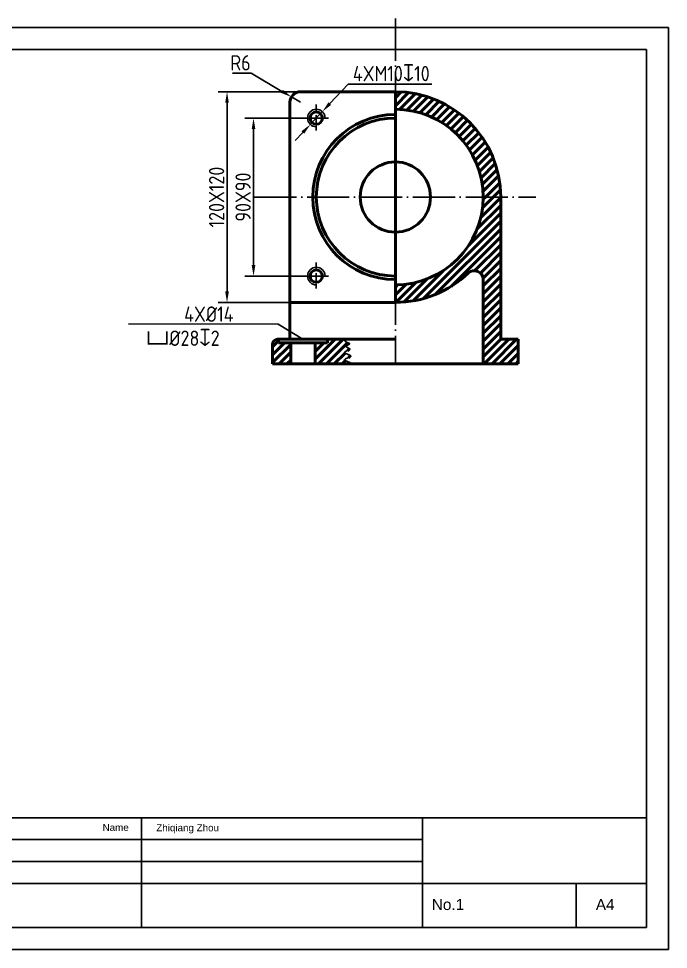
# Model space of a CAD drawing. Header units: millimetres. Extents: x 4130 to 4873, y 2611 to 3141.
# Drawn here: x 4503 to 4873, y 2611 to 3141 of the extents above; entities that cross this region are included whole.
import ezdxf

# ---------------------------------------------------------------- set-up
doc = ezdxf.new("R2010")
doc.units = ezdxf.units.MM
doc.linetypes.add('ACAD_ISO04W100', pattern=[30, 24, -3, 0, -3])
for name, color, linetype, lineweight in [('剖面线', 3, 'Continuous', 25), ('标注', 3, 'Continuous', 25), ('粗实线', 7, 'Continuous', 50), ('粗实线 @ 1', 7, 'Continuous', 50), ('细实线', 3, 'Continuous', 25), ('细点画线', 1, 'ACAD_ISO04W100', 25)]:
    doc.layers.add(name, color=color, linetype=linetype, lineweight=lineweight)
doc.styles.add('Annotative', font='arial.ttf')
doc.styles.add('CFST0', font='gbenor.shx', dxfattribs={"bigfont": 'gbcbig.shx'})
doc.styles.get("Standard").update_dxf_attribs({"font": 'arial.ttf'})
doc.dimstyles.new('新机械', dxfattribs={"dimscale": 2.5, "dimtxt": 3.5, "dimasz": 2.5, "dimexe": 2, "dimexo": 0, "dimtad": 1, "dimdsep": 46, "dimtxsty": 'CFST0', "dimcen": 2.5, "dimclrd": 256, "dimclre": 256, "dimclrt": 256, "dimadec": 0, "dimazin": 0, "dimtfac": 1, "dimtmove": 0, "dimatfit": 3, "dimfxl": 0, "dimlwd": -1, "dimlwe": -1, "dimarcsym": 0})
doc.dimstyles.new('新机械$3', dxfattribs={"dimscale": 2.5, "dimtxt": 3.5, "dimasz": 2.5, "dimexe": 2, "dimexo": 0, "dimtad": 1, "dimtoh": 1, "dimdsep": 46, "dimtxsty": 'CFST0', "dimcen": 2.5, "dimclrd": 256, "dimclre": 256, "dimclrt": 256, "dimadec": 0, "dimazin": 0, "dimtfac": 1, "dimtmove": 0, "dimatfit": 3, "dimfxl": 0, "dimlwd": -1, "dimlwe": -1, "dimarcsym": 0})
doc.dimstyles.new('新机械$4', dxfattribs={"dimscale": 2.5, "dimtxt": 3.5, "dimasz": 2.5, "dimexe": 2, "dimexo": 0, "dimtad": 1, "dimtoh": 1, "dimdsep": 46, "dimtxsty": 'CFST0', "dimcen": 2.5, "dimclrd": 256, "dimclre": 256, "dimclrt": 256, "dimadec": 0, "dimazin": 0, "dimtfac": 1, "dimtmove": 0, "dimatfit": 3, "dimfxl": 0, "dimlwd": -1, "dimlwe": -1, "dimarcsym": 0})
pattern_1 = [(45, (107.966, 0), (-2.245064, 2.245064), [])]

# ---------------------------------------------------------------- blocks, each defined once
blk = doc.blocks.new('*D25')
at = {"layer": 'Defpoints', "color": 0, "transparency": 16777216}
for p in [(4672.18, 3084.53), (4636.43, 2994.53), (4672.18, 2994.53)]:
    blk.add_point(p, dxfattribs=at)
at = {"layer": '标注', "transparency": 16777216}
for p, q in [((4672.18, 3084.53), (4631.43, 3084.53)), ((4636.43, 3078.28), (4636.43, 3000.78)), ((4672.18, 2994.53), (4631.43, 2994.53))]:
    blk.add_line(p, q, dxfattribs=at)
for points in [[(4635.39, 3078.28), (4637.47, 3078.28), (4636.43, 3084.53)], [(4635.39, 3000.78), (4637.47, 3000.78), (4636.43, 2994.53)]]:
    blk.add_solid(points, dxfattribs=at)
at = {"layer": '标注', "transparency": 16777216, "insert": (4630.49, 3039.53), "char_height": 8.75, "attachment_point": 5, "rotation": 90, "style": 'CFST0'}
blk.add_mtext('90X90', dxfattribs=at)
blk = doc.blocks.new('*D26')
at = {"layer": 'Defpoints', "color": 0, "transparency": 16777216}
for p in [(4690.18, 3099.53), (4621.35, 2979.53), (4690.18, 2979.53)]:
    blk.add_point(p, dxfattribs=at)
at = {"layer": '标注', "transparency": 16777216}
for p, q in [((4690.18, 3099.53), (4616.35, 3099.53)), ((4621.35, 3093.28), (4621.35, 2985.78)), ((4690.18, 2979.53), (4616.35, 2979.53))]:
    blk.add_line(p, q, dxfattribs=at)
for points in [[(4620.31, 3093.28), (4622.39, 3093.28), (4621.35, 3099.53)], [(4620.31, 2985.78), (4622.39, 2985.78), (4621.35, 2979.53)]]:
    blk.add_solid(points, dxfattribs=at)
at = {"layer": '标注', "transparency": 16777216, "insert": (4615.41, 3039.53), "char_height": 8.75, "attachment_point": 5, "rotation": 90, "style": 'CFST0'}
blk.add_mtext('120X120', dxfattribs=at)
blk = doc.blocks.new('*D28')
at = {"layer": 'Defpoints', "color": 0, "transparency": 16777216}
for p in [(4658.01, 3096.57), (4663.18, 3093.53)]:
    blk.add_point(p, dxfattribs=at)
at = {"layer": '标注', "transparency": 16777216}
for p, q in [((4624.47, 3110.05), (4635.14, 3110.05)), ((4635.14, 3110.05), (4652.62, 3099.75)), ((4663.18, 3093.53), (4658.01, 3096.57))]:
    blk.add_line(p, q, dxfattribs=at)
blk.add_solid([(4653.15, 3100.65), (4652.09, 3098.85), (4658.01, 3096.57)], dxfattribs=at)
at = {"layer": '标注', "transparency": 16777216, "insert": (4629.03, 3115.99), "char_height": 8.75, "attachment_point": 5, "style": 'CFST0'}
blk.add_mtext('R6', dxfattribs=at)
blk = doc.blocks.new('*D30')
at = {"layer": 'Defpoints', "color": 0, "transparency": 16777216}
for p in [(4675.59, 3088.18), (4668.76, 3080.88)]:
    blk.add_point(p, dxfattribs=at)
at = {"layer": '标注', "transparency": 16777216}
for p, q in [((4690.31, 3103.92), (4679.86, 3092.74)), ((4737.87, 3103.92), (4690.31, 3103.92)), ((4668.76, 3080.88), (4675.59, 3088.18)), ((4664.49, 3076.31), (4660.22, 3071.75))]:
    blk.add_line(p, q, dxfattribs=at)
for points in [[(4679.1, 3093.46), (4680.62, 3092.03), (4675.59, 3088.18)], [(4663.73, 3077.02), (4665.25, 3075.6), (4668.76, 3080.88)]]:
    blk.add_solid(points, dxfattribs=at)
at = {"layer": '标注', "transparency": 16777216, "insert": (4714.87, 3110.41), "char_height": 8.75, "attachment_point": 5, "style": 'CFST0'}
blk.add_mtext('4XM10{\\Fgdt|c0;\\H1.125x;x}10', dxfattribs=at)

msp = doc.modelspace()

# ---------------------------------------------------------------- hatches: boundary and pattern name
at = {"layer": '剖面线', "lineweight": 50}
h = msp.add_hatch(dxfattribs=at)
h.set_pattern_fill('LINE', color=256, angle=45)
h.set_pattern_definition(pattern_1)
h.paths.add_polyline_path([(4717.176, 3099.528), (4717.176, 3089.528, -0.4142136), (4767.176, 3039.528), (4777.176, 3039.528, 0.4142136)])
h = msp.add_hatch(dxfattribs=at)
h.set_pattern_fill('LINE', color=256, angle=45)
h.set_pattern_definition(pattern_1)
h.paths.add_polyline_path([(4767.176, 2944.528), (4787.176, 2944.528), (4787.176, 2958.528), (4777.176, 2958.528), (4777.176, 3039.528), (4767.176, 3039.528, -0.4142136), (4717.176, 2989.528), (4717.176, 2979.528, 0.193534), (4758.714, 2996.232, -0.6607132), (4767.176, 2992.624)])
h = msp.add_hatch(dxfattribs=at)
h.set_pattern_fill('LINE', color=256, angle=45)
h.set_pattern_definition(pattern_1)
h.paths.add_polyline_path([(4657.582, 2956.528), (4650.582, 2956.528), (4650.582, 2958.528), (4650.176, 2958.528, 0.4142136), (4647.176, 2955.528), (4647.176, 2944.528), (4657.582, 2944.528)])
h = msp.add_hatch(dxfattribs=at)
h.set_pattern_fill('LINE', color=256, angle=45)
h.set_pattern_definition(pattern_1)
edge = h.paths.add_edge_path()
edge.add_spline(control_points=[(4692.266, 2944.528), (4691.64, 2945.645), (4684.456, 2946.687), (4695.458, 2949.052), (4684.749, 2951.035), (4694.377, 2952.879), (4686.3, 2954.484), (4693.652, 2956.001), (4686.885, 2957.332), (4689.251, 2958.194), (4690.168, 2958.528)], knot_values=[0, 0, 0, 0, 4.7513412, 9.0079269, 13.1819691, 16.8974956, 20.0149945, 22.8256081, 25.994037, 28, 28, 28, 28], degree=3, periodic=0)
edge.add_line((4690.168, 2958.528), (4678.582, 2958.528))
edge.add_line((4678.582, 2958.528), (4678.582, 2956.528))
edge.add_line((4678.582, 2956.528), (4671.582, 2956.528))
edge.add_line((4671.582, 2956.528), (4671.582, 2944.528))
edge.add_line((4671.582, 2944.528), (4692.266, 2944.528))

# ---------------------------------------------------------------- linework, layer by layer
for p, q in [((4860.126, 3123.523), (4180.126, 3123.523)), ((4860.126, 3123.523), (4860.126, 2623.523)), ((4860.126, 2686.023), (4397.626, 2686.023)), ((4572.626, 2686.023), (4572.626, 2623.523)), ((4732.626, 2686.023), (4732.626, 2623.523)), ((4472.626, 2673.523), (4732.626, 2673.523)), ((4472.626, 2661.023), (4732.626, 2661.023)), ((4860.126, 2648.523), (4397.626, 2648.523)), ((4820.126, 2648.523), (4820.126, 2623.523)), ((4860.126, 2623.523), (4180.126, 2623.523))]:
    msp.add_line(p, q)
msp.add_lwpolyline([(4130.126, 2611.023), (4872.626, 2611.023), (4872.626, 3136.023), (4130.126, 3136.023)], close=True)
at = {"layer": '粗实线'}
for p, q in [((4663.176, 3099.528), (4717.176, 3099.528)), ((4717.176, 3099.528), (4717.176, 2979.528)), ((4657.176, 3093.528), (4657.176, 2979.528)), ((4657.176, 3039.528), (4657.176, 2979.528)), ((4777.176, 3039.528), (4777.176, 2958.528)), ((4767.176, 2992.624), (4767.176, 2944.528)), ((4717.176, 2979.528), (4657.176, 2979.528)), ((4650.176, 2958.528), (4717.176, 2958.528)), ((4777.176, 2958.528), (4787.176, 2958.528)), ((4787.176, 2958.528), (4787.176, 2944.528)), ((4647.176, 2944.528), (4647.176, 2955.528)), ((4787.176, 2944.528), (4647.176, 2944.528))]:
    msp.add_line(p, q, dxfattribs=at)
at = {"layer": '粗实线', "lineweight": 50}
for p, q in [((4657.176, 2979.528), (4657.176, 2958.528)), ((4650.582, 2956.528), (4650.582, 2958.528)), ((4678.582, 2956.528), (4678.582, 2958.528)), ((4678.582, 2956.528), (4650.582, 2956.528)), ((4657.582, 2944.528), (4657.582, 2956.528)), ((4671.582, 2944.528), (4671.582, 2956.528))]:
    msp.add_line(p, q, dxfattribs=at)
at = {"layer": '粗实线'}
msp.add_lwpolyline([(4657.176, 3093.528), (4657.176, 2979.528), (4717.176, 2979.528)], dxfattribs=at)
for centre, radius in [((4672.176, 3084.528), 3.5), ((4717.176, 3039.528), 20)]:
    msp.add_circle(centre, radius, dxfattribs=at)
at = {"layer": '粗实线', "lineweight": 50}
msp.add_circle((4672.176, 2994.528), 3.5, dxfattribs=at)
at = {"layer": '粗实线'}
for centre, radius, start, end in [((4663.176, 3093.528), 6, 90, 180), ((4717.176, 3039.528), 60, 0, 90), ((4717.176, 3039.528), 47, 90, 270), ((4717.176, 3039.528), 50, 270, 90), ((4717.176, 3039.528), 45, 90, 270), ((4717.176, 3039.528), 60, 270, 313.81306), ((4762.176, 2992.624), 5, 0, 133.81306), ((4650.176, 2955.528), 3, 90, 180)]:
    msp.add_arc(centre, radius, start, end, dxfattribs=at)
at = {"layer": '细实线', "linetype": 'ACAD_ISO04W100', "ltscale": 0.2}
for p, q in [((4672.176, 3092.226), (4672.176, 3077.441)), ((4672.176, 3002.226), (4672.176, 2987.441))]:
    msp.add_line(p, q, dxfattribs=at)
at = {"layer": '细实线', "ltscale": 0.2}
for p, q in [((4665.13, 3084.528), (4679.214, 3084.528)), ((4665.13, 2994.528), (4679.214, 2994.528))]:
    msp.add_line(p, q, dxfattribs=at)
at = {"layer": '细实线'}
for centre in [(4672.176, 3084.528), (4672.176, 2994.528)]:
    msp.add_arc(centre, 5, 0, 270, dxfattribs=at)
at = {"layer": '细实线', "lineweight": 25}
msp.add_open_spline([(4690.168, 2958.528), (4689.251, 2958.194), (4686.885, 2957.332), (4693.652, 2956.001), (4686.3, 2954.484), (4694.377, 2952.879), (4684.749, 2951.035), (4695.458, 2949.052), (4684.456, 2946.687), (4691.64, 2945.645), (4692.266, 2944.528)], degree=3, knots=[0, 0, 0, 0, 2.005963, 5.1743919, 7.9850055, 11.1025044, 14.8180309, 18.9920731, 23.2486588, 28, 28, 28, 28], dxfattribs=at)
at = {"layer": '细点画线'}
for p, q in [((4717.176, 3141.169), (4717.176, 2944.528)), ((4636.849, 3039.528), (4797.148, 3039.528))]:
    msp.add_line(p, q, dxfattribs=at)

# ---------------------------------------------------------------- texts
at = {"char_height": 6.25, "attachment_point": 1}
for s, insert in [('No.1', (4737.937, 2639.694)), ('A4', (4831.316, 2639.694))]:
    msp.add_mtext_dynamic_manual_height_columns(s, width=100, gutter_width=31.25, heights=[10.437], dxfattribs=dict(at, insert=insert))
at = {"layer": '标注', "char_height": 8.75, "width": 130.16228, "attachment_point": 1, "style": 'CFST0'}
for s, insert in [('4X%%C14', (4596.944, 2977.207)), ('{\\Fgdt|c0;\\H1.125x;v}%%C28{\\Fgdt|c0;\\H1.125x;x}2', (4575.286, 2964.589))]:
    msp.add_mtext(s, dxfattribs=dict(at, insert=insert))
at = {"layer": '粗实线 @ 1', "style": 'Annotative'}
for s, p in [('Name', (4550.5, 2678.476)), ('Zhiqiang Zhou', (4581.061, 2678.302))]:
    msp.add_text(s, height=4, dxfattribs=at).set_placement(p)

# ---------------------------------------------------------------- dimensions: what is measured, and where the dimension line sits
at = {"layer": '标注'}
dim = msp.add_radius_dim(center=(4663.176, 3093.528), mpoint=(4658.007, 3096.575), dimstyle='新机械$4', dxfattribs=at)
dim.commit()
dim.dimension.update_dxf_attribs({"geometry": '*D28', "text_midpoint": (4629.026, 3110.049), "dimtype": 164})
dim = msp.add_diameter_dim_2p(p1=(4668.76, 3080.877), p2=(4675.591, 3088.18), text='4XM10{\\Fgdt|c0;\\H1.125x;x}10', dimstyle='新机械$3', dxfattribs=at)
dim.commit()
dim.dimension.update_dxf_attribs({"geometry": '*D30', "text_midpoint": (4714.873, 3103.922), "dimtype": 163})
for base, p1, p2, text, picture, middle in [((4621.348, 2979.528), (4690.176, 3099.528), (4690.176, 2979.528), '<>X120', '*D26', (4615.41, 3039.528)), ((4636.432, 2994.528), (4672.176, 3084.528), (4672.176, 2994.528), '<>X90', '*D25', (4630.495, 3039.528))]:
    dim = msp.add_linear_dim(base=base, p1=p1, p2=p2, angle=90, text=text, dimstyle='新机械', dxfattribs=at)
    dim.commit()
    dim.dimension.update_dxf_attribs({"geometry": picture, "text_midpoint": middle})

# ---------------------------------------------------------------- leaders
msp.add_leader([(4664.582, 2958.528), (4650.5, 2967.219), (4565.332, 2967.281)], dimstyle='新机械', override={"dimgap": 0.625, "dimtad": 0, "dimldrblk": 'None'}, dxfattribs=at)

doc.saveas('drawing.dxf')
